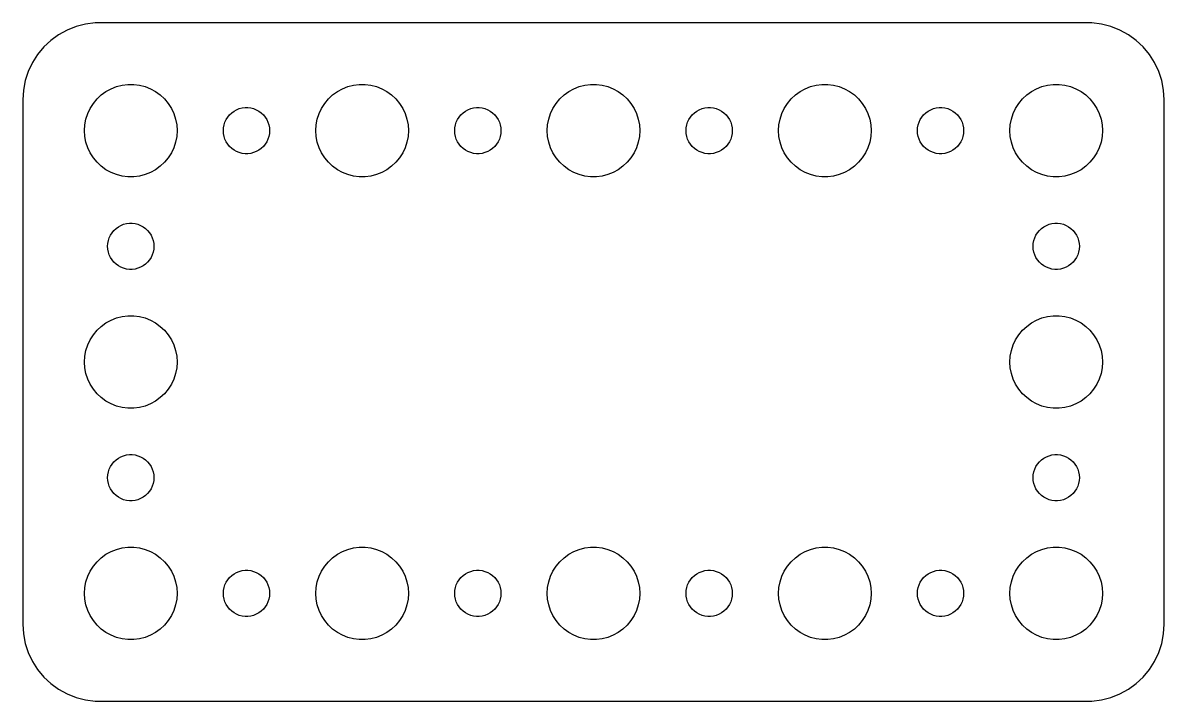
# Model space of a CAD drawing. Header units: metres. Extents: x -37 to 37, y 140 to 346.
# Drawn here: x -37 to 37, y 248 to 292 of the extents above; entities that cross this region are included whole.
import ezdxf

# ---------------------------------------------------------------- set-up
doc = ezdxf.new("R2010")
doc.units = ezdxf.units.M

msp = doc.modelspace()

# ---------------------------------------------------------------- linework, layer by layer
for p, q in [((-33.5451, 291.755), (-34.1289, 291.524)), ((-32.9369, 291.911), (-33.5451, 291.755)), ((-32.3139, 291.99), (-32.9369, 291.911)), ((32.3139, 291.99), (-32.3139, 291.99)), ((32.9369, 291.911), (32.3139, 291.99)), ((33.5451, 291.755), (32.9369, 291.911)), ((34.1289, 291.524), (33.5451, 291.755)), ((-35.1871, 290.853), (-35.6448, 290.423)), ((-34.6791, 291.222), (-35.1871, 290.853)), ((-34.1289, 291.524), (-34.6791, 291.222)), ((34.6791, 291.222), (34.1289, 291.524)), ((35.1871, 290.853), (34.6791, 291.222)), ((35.6448, 290.423), (35.1871, 290.853)), ((-35.6448, 290.423), (-36.0451, 289.939)), ((36.0451, 289.939), (35.6448, 290.423)), ((-36.3815, 289.409), (-36.6489, 288.841)), ((-36.0451, 289.939), (-36.3815, 289.409)), ((36.3815, 289.409), (36.0451, 289.939)), ((36.6489, 288.841), (36.3815, 289.409)), ((-36.6489, 288.841), (-36.8429, 288.243)), ((36.8429, 288.243), (36.6489, 288.841)), ((-36.8429, 288.243), (-36.9606, 287.627)), ((-30.927, 287.853), (-30.5621, 287.947)), ((-30.5621, 287.947), (-30.1884, 287.994)), ((-30.1884, 287.994), (-29.8116, 287.994)), ((-29.8116, 287.994), (-29.4379, 287.947)), ((-29.4379, 287.947), (-29.0729, 287.853)), ((-15.927, 287.853), (-15.5621, 287.947)), ((-15.5621, 287.947), (-15.1884, 287.994)), ((-15.1884, 287.994), (-14.8116, 287.994)), ((-14.8116, 287.994), (-14.4379, 287.947)), ((-14.4379, 287.947), (-14.0729, 287.853)), ((-0.92705, 287.853), (-0.56213, 287.947)), ((-0.56213, 287.947), (-0.18837, 287.994)), ((-0.18837, 287.994), (0.18837, 287.994)), ((0.18837, 287.994), (0.56213, 287.947)), ((0.56213, 287.947), (0.92705, 287.853)), ((14.0729, 287.853), (14.4379, 287.947)), ((14.4379, 287.947), (14.8116, 287.994)), ((14.8116, 287.994), (15.1884, 287.994)), ((15.1884, 287.994), (15.5621, 287.947)), ((15.5621, 287.947), (15.927, 287.853)), ((29.0729, 287.853), (29.4379, 287.947)), ((29.4379, 287.947), (29.8116, 287.994)), ((29.8116, 287.994), (30.1884, 287.994)), ((30.1884, 287.994), (30.5621, 287.947)), ((30.5621, 287.947), (30.927, 287.853)), ((36.9606, 287.627), (36.8429, 288.243)), ((-36.9606, 287.627), (-37, 287)), ((-32.1869, 287.054), (-31.9123, 287.312)), ((-31.9123, 287.312), (-31.6075, 287.533)), ((-31.6075, 287.533), (-31.2773, 287.714)), ((-31.2773, 287.714), (-30.927, 287.853)), ((-29.0729, 287.853), (-28.7227, 287.714)), ((-28.7227, 287.714), (-28.3925, 287.533)), ((-28.3925, 287.533), (-28.0877, 287.312)), ((-28.0877, 287.312), (-27.8131, 287.054)), ((-17.1869, 287.054), (-16.9123, 287.312)), ((-16.9123, 287.312), (-16.6075, 287.533)), ((-16.6075, 287.533), (-16.2773, 287.714)), ((-16.2773, 287.714), (-15.927, 287.853)), ((-14.0729, 287.853), (-13.7227, 287.714)), ((-13.7227, 287.714), (-13.3925, 287.533)), ((-13.3925, 287.533), (-13.0877, 287.312)), ((-13.0877, 287.312), (-12.8131, 287.054)), ((-2.1869, 287.054), (-1.91226, 287.312)), ((-1.91226, 287.312), (-1.60747, 287.533)), ((-1.60747, 287.533), (-1.27733, 287.714)), ((-1.27733, 287.714), (-0.92705, 287.853)), ((0.92705, 287.853), (1.27733, 287.714)), ((1.27733, 287.714), (1.60747, 287.533)), ((1.60747, 287.533), (1.91226, 287.312)), ((1.91226, 287.312), (2.1869, 287.054)), ((12.8131, 287.054), (13.0877, 287.312)), ((13.0877, 287.312), (13.3925, 287.533)), ((13.3925, 287.533), (13.7227, 287.714)), ((13.7227, 287.714), (14.0729, 287.853)), ((15.927, 287.853), (16.2773, 287.714)), ((16.2773, 287.714), (16.6075, 287.533)), ((16.6075, 287.533), (16.9123, 287.312)), ((16.9123, 287.312), (17.1869, 287.054)), ((27.8131, 287.054), (28.0877, 287.312)), ((28.0877, 287.312), (28.3925, 287.533)), ((28.3925, 287.533), (28.7227, 287.714)), ((28.7227, 287.714), (29.0729, 287.853)), ((30.927, 287.853), (31.2773, 287.714)), ((31.2773, 287.714), (31.6075, 287.533)), ((31.6075, 287.533), (31.9123, 287.312)), ((31.9123, 287.312), (32.1869, 287.054)), ((37, 287), (36.9606, 287.627)), ((-37, 287), (-37, 253)), ((-32.7893, 286.104), (-32.6289, 286.445)), ((-32.6289, 286.445), (-32.427, 286.763)), ((-32.427, 286.763), (-32.1869, 287.054)), ((-27.8131, 287.054), (-27.5729, 286.763)), ((-27.5729, 286.763), (-27.3711, 286.445)), ((-27.3711, 286.445), (-27.2107, 286.104)), ((-23.1387, 286.357), (-22.9635, 286.427)), ((-22.9635, 286.427), (-22.7811, 286.473)), ((-22.7811, 286.473), (-22.5942, 286.497)), ((-22.5942, 286.497), (-22.4058, 286.497)), ((-22.4058, 286.497), (-22.2189, 286.473)), ((-22.2189, 286.473), (-22.0365, 286.427)), ((-22.0365, 286.427), (-21.8613, 286.357)), ((-17.7893, 286.104), (-17.6289, 286.445)), ((-17.6289, 286.445), (-17.427, 286.763)), ((-17.427, 286.763), (-17.1869, 287.054)), ((-12.8131, 287.054), (-12.5729, 286.763)), ((-12.5729, 286.763), (-12.3711, 286.445)), ((-12.3711, 286.445), (-12.2107, 286.104)), ((-8.13866, 286.357), (-7.96352, 286.427)), ((-7.96352, 286.427), (-7.78107, 286.473)), ((-7.78107, 286.473), (-7.59418, 286.497)), ((-7.59418, 286.497), (-7.40581, 286.497)), ((-7.40581, 286.497), (-7.21892, 286.473)), ((-7.21892, 286.473), (-7.03647, 286.427)), ((-7.03647, 286.427), (-6.86133, 286.357)), ((-2.78932, 286.104), (-2.62891, 286.445)), ((-2.62891, 286.445), (-2.42705, 286.763)), ((-2.42705, 286.763), (-2.1869, 287.054)), ((2.1869, 287.054), (2.42705, 286.763)), ((2.42705, 286.763), (2.62891, 286.445)), ((2.62891, 286.445), (2.78932, 286.104)), ((6.86133, 286.357), (7.03647, 286.427)), ((7.03647, 286.427), (7.21892, 286.473)), ((7.21892, 286.473), (7.40581, 286.497)), ((7.40581, 286.497), (7.59418, 286.497)), ((7.59418, 286.497), (7.78107, 286.473)), ((7.78107, 286.473), (7.96352, 286.427)), ((7.96352, 286.427), (8.13866, 286.357)), ((12.2107, 286.104), (12.3711, 286.445)), ((12.3711, 286.445), (12.5729, 286.763)), ((12.5729, 286.763), (12.8131, 287.054)), ((17.1869, 287.054), (17.427, 286.763)), ((17.427, 286.763), (17.6289, 286.445)), ((17.6289, 286.445), (17.7893, 286.104)), ((21.8613, 286.357), (22.0365, 286.427)), ((22.0365, 286.427), (22.2189, 286.473)), ((22.2189, 286.473), (22.4058, 286.497)), ((22.4058, 286.497), (22.5942, 286.497)), ((22.5942, 286.497), (22.7811, 286.473)), ((22.7811, 286.473), (22.9635, 286.427)), ((22.9635, 286.427), (23.1387, 286.357)), ((27.2107, 286.104), (27.3711, 286.445)), ((27.3711, 286.445), (27.5729, 286.763)), ((27.5729, 286.763), (27.8131, 287.054)), ((32.1869, 287.054), (32.427, 286.763)), ((32.427, 286.763), (32.6289, 286.445)), ((32.6289, 286.445), (32.7893, 286.104)), ((37, 253), (37, 287)), ((-32.9763, 285.376), (-32.9057, 285.746)), ((-32.9057, 285.746), (-32.7893, 286.104)), ((-27.2107, 286.104), (-27.0942, 285.746)), ((-27.0942, 285.746), (-27.0237, 285.376)), ((-23.8947, 285.552), (-23.8145, 285.723)), ((-23.8145, 285.723), (-23.7135, 285.882)), ((-23.7135, 285.882), (-23.5934, 286.027)), ((-23.5934, 286.027), (-23.4561, 286.156)), ((-23.4561, 286.156), (-23.3037, 286.266)), ((-23.3037, 286.266), (-23.1387, 286.357)), ((-21.8613, 286.357), (-21.6963, 286.266)), ((-21.6963, 286.266), (-21.5439, 286.156)), ((-21.5439, 286.156), (-21.4065, 286.027)), ((-21.4065, 286.027), (-21.2865, 285.882)), ((-21.2865, 285.882), (-21.1855, 285.723)), ((-21.1855, 285.723), (-21.1053, 285.552)), ((-17.9763, 285.376), (-17.9057, 285.746)), ((-17.9057, 285.746), (-17.7893, 286.104)), ((-12.2107, 286.104), (-12.0942, 285.746)), ((-12.0942, 285.746), (-12.0237, 285.376)), ((-8.89465, 285.552), (-8.81445, 285.723)), ((-8.81445, 285.723), (-8.71352, 285.882)), ((-8.71352, 285.882), (-8.59344, 286.027)), ((-8.59344, 286.027), (-8.45613, 286.156)), ((-8.45613, 286.156), (-8.30373, 286.266)), ((-8.30373, 286.266), (-8.13866, 286.357)), ((-6.86133, 286.357), (-6.69626, 286.266)), ((-6.69626, 286.266), (-6.54385, 286.156)), ((-6.54385, 286.156), (-6.40654, 286.027)), ((-6.40654, 286.027), (-6.28647, 285.882)), ((-6.28647, 285.882), (-6.18553, 285.723)), ((-6.18553, 285.723), (-6.10533, 285.552)), ((-2.97633, 285.376), (-2.90575, 285.746)), ((-2.90575, 285.746), (-2.78932, 286.104)), ((2.78932, 286.104), (2.90575, 285.746)), ((2.90575, 285.746), (2.97633, 285.376)), ((6.10533, 285.552), (6.18553, 285.723)), ((6.18553, 285.723), (6.28647, 285.882)), ((6.28647, 285.882), (6.40654, 286.027)), ((6.40654, 286.027), (6.54385, 286.156)), ((6.54385, 286.156), (6.69626, 286.266)), ((6.69626, 286.266), (6.86133, 286.357)), ((8.13866, 286.357), (8.30373, 286.266)), ((8.30373, 286.266), (8.45613, 286.156)), ((8.45613, 286.156), (8.59344, 286.027)), ((8.59344, 286.027), (8.71352, 285.882)), ((8.71352, 285.882), (8.81445, 285.723)), ((8.81445, 285.723), (8.89465, 285.552)), ((12.0237, 285.376), (12.0942, 285.746)), ((12.0942, 285.746), (12.2107, 286.104)), ((17.7893, 286.104), (17.9057, 285.746)), ((17.9057, 285.746), (17.9763, 285.376)), ((21.1053, 285.552), (21.1855, 285.723)), ((21.1855, 285.723), (21.2865, 285.882)), ((21.2865, 285.882), (21.4065, 286.027)), ((21.4065, 286.027), (21.5439, 286.156)), ((21.5439, 286.156), (21.6963, 286.266)), ((21.6963, 286.266), (21.8613, 286.357)), ((23.1387, 286.357), (23.3037, 286.266)), ((23.3037, 286.266), (23.4561, 286.156)), ((23.4561, 286.156), (23.5934, 286.027)), ((23.5934, 286.027), (23.7135, 285.882)), ((23.7135, 285.882), (23.8145, 285.723)), ((23.8145, 285.723), (23.8947, 285.552)), ((27.0237, 285.376), (27.0942, 285.746)), ((27.0942, 285.746), (27.2107, 286.104)), ((32.7893, 286.104), (32.9057, 285.746)), ((32.9057, 285.746), (32.9763, 285.376)), ((-33, 285), (-32.9763, 285.376)), ((-32.9763, 284.624), (-33, 285)), ((-27.0237, 285.376), (-27, 285)), ((-27, 285), (-27.0237, 284.624)), ((-24, 285), (-23.9882, 285.188)), ((-23.9882, 284.812), (-24, 285)), ((-23.9882, 285.188), (-23.9529, 285.373)), ((-23.9529, 285.373), (-23.8947, 285.552)), ((-21.1053, 285.552), (-21.0471, 285.373)), ((-21.0471, 285.373), (-21.0118, 285.188)), ((-21.0118, 285.188), (-21, 285)), ((-21, 285), (-21.0118, 284.812)), ((-18, 285), (-17.9763, 285.376)), ((-17.9763, 284.624), (-18, 285)), ((-12.0237, 285.376), (-12, 285)), ((-12, 285), (-12.0237, 284.624)), ((-9, 285), (-8.98816, 285.188)), ((-8.98816, 284.812), (-9, 285)), ((-8.98816, 285.188), (-8.95287, 285.373)), ((-8.95287, 285.373), (-8.89465, 285.552)), ((-6.10533, 285.552), (-6.04712, 285.373)), ((-6.04712, 285.373), (-6.01183, 285.188)), ((-6.01183, 285.188), (-6, 285)), ((-6, 285), (-6.01183, 284.812)), ((-3, 285), (-2.97633, 285.376)), ((-2.97633, 284.624), (-3, 285)), ((2.97633, 285.376), (3, 285)), ((3, 285), (2.97633, 284.624)), ((6, 285), (6.01183, 285.188)), ((6.01183, 284.812), (6, 285)), ((6.01183, 285.188), (6.04712, 285.373)), ((6.04712, 285.373), (6.10533, 285.552)), ((8.89465, 285.552), (8.95287, 285.373)), ((8.95287, 285.373), (8.98816, 285.188)), ((8.98816, 285.188), (9, 285)), ((9, 285), (8.98816, 284.812)), ((12, 285), (12.0237, 285.376)), ((12.0237, 284.624), (12, 285)), ((17.9763, 285.376), (18, 285)), ((18, 285), (17.9763, 284.624)), ((21, 285), (21.0118, 285.188)), ((21.0118, 284.812), (21, 285)), ((21.0118, 285.188), (21.0471, 285.373)), ((21.0471, 285.373), (21.1053, 285.552)), ((23.8947, 285.552), (23.9529, 285.373)), ((23.9529, 285.373), (23.9882, 285.188)), ((23.9882, 285.188), (24, 285)), ((24, 285), (23.9882, 284.812)), ((27, 285), (27.0237, 285.376)), ((27.0237, 284.624), (27, 285)), ((32.9763, 285.376), (33, 285)), ((33, 285), (32.9763, 284.624)), ((-32.9057, 284.254), (-32.9763, 284.624)), ((-32.7893, 283.896), (-32.9057, 284.254)), ((-27.0942, 284.254), (-27.2107, 283.896)), ((-27.0237, 284.624), (-27.0942, 284.254)), ((-23.9529, 284.627), (-23.9882, 284.812)), ((-23.8947, 284.448), (-23.9529, 284.627)), ((-23.8145, 284.277), (-23.8947, 284.448)), ((-23.7135, 284.118), (-23.8145, 284.277)), ((-21.1855, 284.277), (-21.2865, 284.118)), ((-21.1053, 284.448), (-21.1855, 284.277)), ((-21.0471, 284.627), (-21.1053, 284.448)), ((-21.0118, 284.812), (-21.0471, 284.627)), ((-17.9057, 284.254), (-17.9763, 284.624)), ((-17.7893, 283.896), (-17.9057, 284.254)), ((-12.0942, 284.254), (-12.2107, 283.896)), ((-12.0237, 284.624), (-12.0942, 284.254)), ((-8.95287, 284.627), (-8.98816, 284.812)), ((-8.89465, 284.448), (-8.95287, 284.627)), ((-8.81445, 284.277), (-8.89465, 284.448)), ((-8.71352, 284.118), (-8.81445, 284.277)), ((-6.18553, 284.277), (-6.28647, 284.118)), ((-6.10533, 284.448), (-6.18553, 284.277)), ((-6.04712, 284.627), (-6.10533, 284.448)), ((-6.01183, 284.812), (-6.04712, 284.627)), ((-2.90575, 284.254), (-2.97633, 284.624)), ((-2.78932, 283.896), (-2.90575, 284.254)), ((2.90575, 284.254), (2.78932, 283.896)), ((2.97633, 284.624), (2.90575, 284.254)), ((6.04712, 284.627), (6.01183, 284.812)), ((6.10533, 284.448), (6.04712, 284.627)), ((6.18553, 284.277), (6.10533, 284.448)), ((6.28647, 284.118), (6.18553, 284.277)), ((8.81445, 284.277), (8.71352, 284.118)), ((8.89465, 284.448), (8.81445, 284.277)), ((8.95287, 284.627), (8.89465, 284.448)), ((8.98816, 284.812), (8.95287, 284.627)), ((12.0942, 284.254), (12.0237, 284.624)), ((12.2107, 283.896), (12.0942, 284.254)), ((17.9057, 284.254), (17.7893, 283.896)), ((17.9763, 284.624), (17.9057, 284.254)), ((21.0471, 284.627), (21.0118, 284.812)), ((21.1053, 284.448), (21.0471, 284.627)), ((21.1855, 284.277), (21.1053, 284.448)), ((21.2865, 284.118), (21.1855, 284.277)), ((23.8145, 284.277), (23.7135, 284.118)), ((23.8947, 284.448), (23.8145, 284.277)), ((23.9529, 284.627), (23.8947, 284.448)), ((23.9882, 284.812), (23.9529, 284.627)), ((27.0942, 284.254), (27.0237, 284.624)), ((27.2107, 283.896), (27.0942, 284.254)), ((32.9057, 284.254), (32.7893, 283.896)), ((32.9763, 284.624), (32.9057, 284.254)), ((-32.6289, 283.555), (-32.7893, 283.896)), ((-32.427, 283.237), (-32.6289, 283.555)), ((-27.3711, 283.555), (-27.5729, 283.237)), ((-27.2107, 283.896), (-27.3711, 283.555)), ((-23.5934, 283.973), (-23.7135, 284.118)), ((-23.4561, 283.844), (-23.5934, 283.973)), ((-23.3037, 283.734), (-23.4561, 283.844)), ((-23.1387, 283.643), (-23.3037, 283.734)), ((-22.9635, 283.573), (-23.1387, 283.643)), ((-22.7811, 283.527), (-22.9635, 283.573)), ((-22.5942, 283.503), (-22.7811, 283.527)), ((-22.4058, 283.503), (-22.5942, 283.503)), ((-22.2189, 283.527), (-22.4058, 283.503)), ((-22.0365, 283.573), (-22.2189, 283.527)), ((-21.8613, 283.643), (-22.0365, 283.573)), ((-21.6963, 283.734), (-21.8613, 283.643)), ((-21.5439, 283.844), (-21.6963, 283.734)), ((-21.4065, 283.973), (-21.5439, 283.844)), ((-21.2865, 284.118), (-21.4065, 283.973)), ((-17.6289, 283.555), (-17.7893, 283.896)), ((-17.427, 283.237), (-17.6289, 283.555)), ((-12.3711, 283.555), (-12.5729, 283.237)), ((-12.2107, 283.896), (-12.3711, 283.555)), ((-8.59344, 283.973), (-8.71352, 284.118)), ((-8.45613, 283.844), (-8.59344, 283.973)), ((-8.30373, 283.734), (-8.45613, 283.844)), ((-8.13866, 283.643), (-8.30373, 283.734)), ((-7.96352, 283.573), (-8.13866, 283.643)), ((-7.78107, 283.527), (-7.96352, 283.573)), ((-7.59418, 283.503), (-7.78107, 283.527)), ((-7.40581, 283.503), (-7.59418, 283.503)), ((-7.21892, 283.527), (-7.40581, 283.503)), ((-7.03647, 283.573), (-7.21892, 283.527)), ((-6.86133, 283.643), (-7.03647, 283.573)), ((-6.69626, 283.734), (-6.86133, 283.643)), ((-6.54385, 283.844), (-6.69626, 283.734)), ((-6.40654, 283.973), (-6.54385, 283.844)), ((-6.28647, 284.118), (-6.40654, 283.973)), ((-2.62891, 283.555), (-2.78932, 283.896)), ((-2.42705, 283.237), (-2.62891, 283.555)), ((2.62891, 283.555), (2.42705, 283.237)), ((2.78932, 283.896), (2.62891, 283.555)), ((6.40654, 283.973), (6.28647, 284.118)), ((6.54385, 283.844), (6.40654, 283.973)), ((6.69626, 283.734), (6.54385, 283.844)), ((6.86133, 283.643), (6.69626, 283.734)), ((7.03647, 283.573), (6.86133, 283.643)), ((7.21892, 283.527), (7.03647, 283.573)), ((7.40581, 283.503), (7.21892, 283.527)), ((7.59418, 283.503), (7.40581, 283.503)), ((7.78107, 283.527), (7.59418, 283.503)), ((7.96352, 283.573), (7.78107, 283.527)), ((8.13866, 283.643), (7.96352, 283.573)), ((8.30373, 283.734), (8.13866, 283.643)), ((8.45613, 283.844), (8.30373, 283.734)), ((8.59344, 283.973), (8.45613, 283.844)), ((8.71352, 284.118), (8.59344, 283.973)), ((12.3711, 283.555), (12.2107, 283.896)), ((12.5729, 283.237), (12.3711, 283.555)), ((17.6289, 283.555), (17.427, 283.237)), ((17.7893, 283.896), (17.6289, 283.555)), ((21.4065, 283.973), (21.2865, 284.118)), ((21.5439, 283.844), (21.4065, 283.973)), ((21.6963, 283.734), (21.5439, 283.844)), ((21.8613, 283.643), (21.6963, 283.734)), ((22.0365, 283.573), (21.8613, 283.643)), ((22.2189, 283.527), (22.0365, 283.573)), ((22.4058, 283.503), (22.2189, 283.527)), ((22.5942, 283.503), (22.4058, 283.503)), ((22.7811, 283.527), (22.5942, 283.503)), ((22.9635, 283.573), (22.7811, 283.527)), ((23.1387, 283.643), (22.9635, 283.573)), ((23.3037, 283.734), (23.1387, 283.643)), ((23.4561, 283.844), (23.3037, 283.734)), ((23.5934, 283.973), (23.4561, 283.844)), ((23.7135, 284.118), (23.5934, 283.973)), ((27.3711, 283.555), (27.2107, 283.896)), ((27.5729, 283.237), (27.3711, 283.555)), ((32.6289, 283.555), (32.427, 283.237)), ((32.7893, 283.896), (32.6289, 283.555)), ((-32.1869, 282.946), (-32.427, 283.237)), ((-31.9123, 282.688), (-32.1869, 282.946)), ((-31.6075, 282.467), (-31.9123, 282.688)), ((-28.0877, 282.688), (-28.3925, 282.467)), ((-27.8131, 282.946), (-28.0877, 282.688)), ((-27.5729, 283.237), (-27.8131, 282.946)), ((-17.1869, 282.946), (-17.427, 283.237)), ((-16.9123, 282.688), (-17.1869, 282.946)), ((-16.6075, 282.467), (-16.9123, 282.688)), ((-13.0877, 282.688), (-13.3925, 282.467)), ((-12.8131, 282.946), (-13.0877, 282.688)), ((-12.5729, 283.237), (-12.8131, 282.946)), ((-2.1869, 282.946), (-2.42705, 283.237)), ((-1.91226, 282.688), (-2.1869, 282.946)), ((-1.60747, 282.467), (-1.91226, 282.688)), ((1.91226, 282.688), (1.60747, 282.467)), ((2.1869, 282.946), (1.91226, 282.688)), ((2.42705, 283.237), (2.1869, 282.946)), ((12.8131, 282.946), (12.5729, 283.237)), ((13.0877, 282.688), (12.8131, 282.946)), ((13.3925, 282.467), (13.0877, 282.688)), ((16.9123, 282.688), (16.6075, 282.467)), ((17.1869, 282.946), (16.9123, 282.688)), ((17.427, 283.237), (17.1869, 282.946)), ((27.8131, 282.946), (27.5729, 283.237)), ((28.0877, 282.688), (27.8131, 282.946)), ((28.3925, 282.467), (28.0877, 282.688)), ((31.9123, 282.688), (31.6075, 282.467)), ((32.1869, 282.946), (31.9123, 282.688)), ((32.427, 283.237), (32.1869, 282.946)), ((-31.2773, 282.286), (-31.6075, 282.467)), ((-30.927, 282.147), (-31.2773, 282.286)), ((-30.5621, 282.053), (-30.927, 282.147)), ((-30.1884, 282.006), (-30.5621, 282.053)), ((-29.8116, 282.006), (-30.1884, 282.006)), ((-29.4379, 282.053), (-29.8116, 282.006)), ((-29.0729, 282.147), (-29.4379, 282.053)), ((-28.7227, 282.286), (-29.0729, 282.147)), ((-28.3925, 282.467), (-28.7227, 282.286)), ((-16.2773, 282.286), (-16.6075, 282.467)), ((-15.927, 282.147), (-16.2773, 282.286)), ((-15.5621, 282.053), (-15.927, 282.147)), ((-15.1884, 282.006), (-15.5621, 282.053)), ((-14.8116, 282.006), (-15.1884, 282.006)), ((-14.4379, 282.053), (-14.8116, 282.006)), ((-14.0729, 282.147), (-14.4379, 282.053)), ((-13.7227, 282.286), (-14.0729, 282.147)), ((-13.3925, 282.467), (-13.7227, 282.286)), ((-1.27733, 282.286), (-1.60747, 282.467)), ((-0.92705, 282.147), (-1.27733, 282.286)), ((-0.56213, 282.053), (-0.92705, 282.147)), ((-0.18837, 282.006), (-0.56213, 282.053)), ((0.18837, 282.006), (-0.18837, 282.006)), ((0.56213, 282.053), (0.18837, 282.006)), ((0.92705, 282.147), (0.56213, 282.053)), ((1.27733, 282.286), (0.92705, 282.147)), ((1.60747, 282.467), (1.27733, 282.286)), ((13.7227, 282.286), (13.3925, 282.467)), ((14.0729, 282.147), (13.7227, 282.286)), ((14.4379, 282.053), (14.0729, 282.147)), ((14.8116, 282.006), (14.4379, 282.053)), ((15.1884, 282.006), (14.8116, 282.006)), ((15.5621, 282.053), (15.1884, 282.006)), ((15.927, 282.147), (15.5621, 282.053)), ((16.2773, 282.286), (15.927, 282.147)), ((16.6075, 282.467), (16.2773, 282.286)), ((28.7227, 282.286), (28.3925, 282.467)), ((29.0729, 282.147), (28.7227, 282.286)), ((29.4379, 282.053), (29.0729, 282.147)), ((29.8116, 282.006), (29.4379, 282.053)), ((30.1884, 282.006), (29.8116, 282.006)), ((30.5621, 282.053), (30.1884, 282.006)), ((30.927, 282.147), (30.5621, 282.053)), ((31.2773, 282.286), (30.927, 282.147)), ((31.6075, 282.467), (31.2773, 282.286)), ((-30.2811, 278.973), (-30.0942, 278.997)), ((-30.0942, 278.997), (-29.9058, 278.997)), ((-29.9058, 278.997), (-29.7189, 278.973)), ((29.7189, 278.973), (29.9058, 278.997)), ((29.9058, 278.997), (30.0942, 278.997)), ((30.0942, 278.997), (30.2811, 278.973)), ((-31.3145, 278.223), (-31.2135, 278.382)), ((-31.2135, 278.382), (-31.0934, 278.527)), ((-31.0934, 278.527), (-30.9561, 278.656)), ((-30.9561, 278.656), (-30.8037, 278.766)), ((-30.8037, 278.766), (-30.6387, 278.857)), ((-30.6387, 278.857), (-30.4635, 278.927)), ((-30.4635, 278.927), (-30.2811, 278.973)), ((-29.7189, 278.973), (-29.5365, 278.927)), ((-29.5365, 278.927), (-29.3613, 278.857)), ((-29.3613, 278.857), (-29.1963, 278.766)), ((-29.1963, 278.766), (-29.0439, 278.656)), ((-29.0439, 278.656), (-28.9065, 278.527)), ((-28.9065, 278.527), (-28.7865, 278.382)), ((-28.7865, 278.382), (-28.6855, 278.223)), ((28.6855, 278.223), (28.7865, 278.382)), ((28.7865, 278.382), (28.9065, 278.527)), ((28.9065, 278.527), (29.0439, 278.656)), ((29.0439, 278.656), (29.1963, 278.766)), ((29.1963, 278.766), (29.3613, 278.857)), ((29.3613, 278.857), (29.5365, 278.927)), ((29.5365, 278.927), (29.7189, 278.973)), ((30.2811, 278.973), (30.4635, 278.927)), ((30.4635, 278.927), (30.6387, 278.857)), ((30.6387, 278.857), (30.8037, 278.766)), ((30.8037, 278.766), (30.9561, 278.656)), ((30.9561, 278.656), (31.0934, 278.527)), ((31.0934, 278.527), (31.2135, 278.382)), ((31.2135, 278.382), (31.3145, 278.223)), ((-31.5, 277.5), (-31.4882, 277.688)), ((-31.4882, 277.312), (-31.5, 277.5)), ((-31.4882, 277.688), (-31.4529, 277.873)), ((-31.4529, 277.873), (-31.3947, 278.052)), ((-31.3947, 278.052), (-31.3145, 278.223)), ((-28.6855, 278.223), (-28.6053, 278.052)), ((-28.6053, 278.052), (-28.5471, 277.873)), ((-28.5471, 277.873), (-28.5118, 277.688)), ((-28.5118, 277.688), (-28.5, 277.5)), ((-28.5, 277.5), (-28.5118, 277.312)), ((28.5, 277.5), (28.5118, 277.688)), ((28.5118, 277.312), (28.5, 277.5)), ((28.5118, 277.688), (28.5471, 277.873)), ((28.5471, 277.873), (28.6053, 278.052)), ((28.6053, 278.052), (28.6855, 278.223)), ((31.3145, 278.223), (31.3947, 278.052)), ((31.3947, 278.052), (31.4529, 277.873)), ((31.4529, 277.873), (31.4882, 277.688)), ((31.4882, 277.688), (31.5, 277.5)), ((31.5, 277.5), (31.4882, 277.312)), ((-31.4529, 277.127), (-31.4882, 277.312)), ((-31.3947, 276.948), (-31.4529, 277.127)), ((-31.3145, 276.777), (-31.3947, 276.948)), ((-31.2135, 276.618), (-31.3145, 276.777)), ((-28.6855, 276.777), (-28.7865, 276.618)), ((-28.6053, 276.948), (-28.6855, 276.777)), ((-28.5471, 277.127), (-28.6053, 276.948)), ((-28.5118, 277.312), (-28.5471, 277.127)), ((28.5471, 277.127), (28.5118, 277.312)), ((28.6053, 276.948), (28.5471, 277.127)), ((28.6855, 276.777), (28.6053, 276.948)), ((28.7865, 276.618), (28.6855, 276.777)), ((31.3145, 276.777), (31.2135, 276.618)), ((31.3947, 276.948), (31.3145, 276.777)), ((31.4529, 277.127), (31.3947, 276.948)), ((31.4882, 277.312), (31.4529, 277.127)), ((-31.0934, 276.473), (-31.2135, 276.618)), ((-30.9561, 276.344), (-31.0934, 276.473)), ((-30.8037, 276.234), (-30.9561, 276.344)), ((-30.6387, 276.143), (-30.8037, 276.234)), ((-30.4635, 276.073), (-30.6387, 276.143)), ((-30.2811, 276.027), (-30.4635, 276.073)), ((-30.0942, 276.003), (-30.2811, 276.027)), ((-29.7189, 276.027), (-29.9058, 276.003)), ((-29.5365, 276.073), (-29.7189, 276.027)), ((-29.3613, 276.143), (-29.5365, 276.073)), ((-29.1963, 276.234), (-29.3613, 276.143)), ((-29.0439, 276.344), (-29.1963, 276.234)), ((-28.9065, 276.473), (-29.0439, 276.344)), ((-28.7865, 276.618), (-28.9065, 276.473)), ((28.9065, 276.473), (28.7865, 276.618)), ((29.0439, 276.344), (28.9065, 276.473)), ((29.1963, 276.234), (29.0439, 276.344)), ((29.3613, 276.143), (29.1963, 276.234)), ((29.5365, 276.073), (29.3613, 276.143)), ((29.7189, 276.027), (29.5365, 276.073)), ((29.9058, 276.003), (29.7189, 276.027)), ((30.2811, 276.027), (30.0942, 276.003)), ((30.4635, 276.073), (30.2811, 276.027)), ((30.6387, 276.143), (30.4635, 276.073)), ((30.8037, 276.234), (30.6387, 276.143)), ((30.9561, 276.344), (30.8037, 276.234)), ((31.0934, 276.473), (30.9561, 276.344)), ((31.2135, 276.618), (31.0934, 276.473)), ((-29.9058, 276.003), (-30.0942, 276.003)), ((30.0942, 276.003), (29.9058, 276.003)), ((-31.9123, 272.312), (-31.6075, 272.533)), ((-31.6075, 272.533), (-31.2773, 272.714)), ((-31.2773, 272.714), (-30.927, 272.853)), ((-30.927, 272.853), (-30.5621, 272.947)), ((-30.5621, 272.947), (-30.1884, 272.994)), ((-30.1884, 272.994), (-29.8116, 272.994)), ((-29.8116, 272.994), (-29.4379, 272.947)), ((-29.4379, 272.947), (-29.0729, 272.853)), ((-29.0729, 272.853), (-28.7227, 272.714)), ((-28.7227, 272.714), (-28.3925, 272.533)), ((-28.3925, 272.533), (-28.0877, 272.312)), ((28.0877, 272.312), (28.3925, 272.533)), ((28.3925, 272.533), (28.7227, 272.714)), ((28.7227, 272.714), (29.0729, 272.853)), ((29.0729, 272.853), (29.4379, 272.947)), ((29.4379, 272.947), (29.8116, 272.994)), ((29.8116, 272.994), (30.1884, 272.994)), ((30.1884, 272.994), (30.5621, 272.947)), ((30.5621, 272.947), (30.927, 272.853)), ((30.927, 272.853), (31.2773, 272.714)), ((31.2773, 272.714), (31.6075, 272.533)), ((31.6075, 272.533), (31.9123, 272.312)), ((-32.6289, 271.445), (-32.427, 271.763)), ((-32.427, 271.763), (-32.1869, 272.054)), ((-32.1869, 272.054), (-31.9123, 272.312)), ((-28.0877, 272.312), (-27.8131, 272.054)), ((-27.8131, 272.054), (-27.5729, 271.763)), ((-27.5729, 271.763), (-27.3711, 271.445)), ((27.3711, 271.445), (27.5729, 271.763)), ((27.5729, 271.763), (27.8131, 272.054)), ((27.8131, 272.054), (28.0877, 272.312)), ((31.9123, 272.312), (32.1869, 272.054)), ((32.1869, 272.054), (32.427, 271.763)), ((32.427, 271.763), (32.6289, 271.445)), ((-32.9057, 270.746), (-32.7893, 271.104)), ((-32.7893, 271.104), (-32.6289, 271.445)), ((-27.3711, 271.445), (-27.2107, 271.104)), ((-27.2107, 271.104), (-27.0942, 270.746)), ((27.0942, 270.746), (27.2107, 271.104)), ((27.2107, 271.104), (27.3711, 271.445)), ((32.6289, 271.445), (32.7893, 271.104)), ((32.7893, 271.104), (32.9057, 270.746)), ((-33, 270), (-32.9763, 270.376)), ((-32.9763, 270.376), (-32.9057, 270.746)), ((-27.0942, 270.746), (-27.0237, 270.376)), ((-27.0237, 270.376), (-27, 270)), ((27, 270), (27.0237, 270.376)), ((27.0237, 270.376), (27.0942, 270.746)), ((32.9057, 270.746), (32.9763, 270.376)), ((32.9763, 270.376), (33, 270)), ((-32.9763, 269.624), (-33, 270)), ((-32.9057, 269.254), (-32.9763, 269.624)), ((-27.0237, 269.624), (-27.0942, 269.254)), ((-27, 270), (-27.0237, 269.624)), ((27.0237, 269.624), (27, 270)), ((27.0942, 269.254), (27.0237, 269.624)), ((32.9763, 269.624), (32.9057, 269.254)), ((33, 270), (32.9763, 269.624)), ((-32.7893, 268.896), (-32.9057, 269.254)), ((-32.6289, 268.555), (-32.7893, 268.896)), ((-27.2107, 268.896), (-27.3711, 268.555)), ((-27.0942, 269.254), (-27.2107, 268.896)), ((27.2107, 268.896), (27.0942, 269.254)), ((27.3711, 268.555), (27.2107, 268.896)), ((32.7893, 268.896), (32.6289, 268.555)), ((32.9057, 269.254), (32.7893, 268.896)), ((-32.427, 268.237), (-32.6289, 268.555)), ((-32.1869, 267.946), (-32.427, 268.237)), ((-31.9123, 267.688), (-32.1869, 267.946)), ((-27.8131, 267.946), (-28.0877, 267.688)), ((-27.5729, 268.237), (-27.8131, 267.946)), ((-27.3711, 268.555), (-27.5729, 268.237)), ((27.5729, 268.237), (27.3711, 268.555)), ((27.8131, 267.946), (27.5729, 268.237)), ((28.0877, 267.688), (27.8131, 267.946)), ((32.1869, 267.946), (31.9123, 267.688)), ((32.427, 268.237), (32.1869, 267.946)), ((32.6289, 268.555), (32.427, 268.237)), ((-31.6075, 267.467), (-31.9123, 267.688)), ((-31.2773, 267.286), (-31.6075, 267.467)), ((-30.927, 267.147), (-31.2773, 267.286)), ((-30.5621, 267.053), (-30.927, 267.147)), ((-29.0729, 267.147), (-29.4379, 267.053)), ((-28.7227, 267.286), (-29.0729, 267.147)), ((-28.3925, 267.467), (-28.7227, 267.286)), ((-28.0877, 267.688), (-28.3925, 267.467)), ((28.3925, 267.467), (28.0877, 267.688)), ((28.7227, 267.286), (28.3925, 267.467)), ((29.0729, 267.147), (28.7227, 267.286)), ((29.4379, 267.053), (29.0729, 267.147)), ((30.927, 267.147), (30.5621, 267.053)), ((31.2773, 267.286), (30.927, 267.147)), ((31.6075, 267.467), (31.2773, 267.286)), ((31.9123, 267.688), (31.6075, 267.467)), ((-30.1884, 267.006), (-30.5621, 267.053)), ((-29.8116, 267.006), (-30.1884, 267.006)), ((-29.4379, 267.053), (-29.8116, 267.006)), ((29.8116, 267.006), (29.4379, 267.053)), ((30.1884, 267.006), (29.8116, 267.006)), ((30.5621, 267.053), (30.1884, 267.006)), ((-31.2135, 263.382), (-31.0934, 263.527)), ((-31.0934, 263.527), (-30.9561, 263.656)), ((-30.9561, 263.656), (-30.8037, 263.766)), ((-30.8037, 263.766), (-30.6387, 263.857)), ((-30.6387, 263.857), (-30.4635, 263.927)), ((-30.4635, 263.927), (-30.2811, 263.973)), ((-30.2811, 263.973), (-30.0942, 263.997)), ((-30.0942, 263.997), (-29.9058, 263.997)), ((-29.9058, 263.997), (-29.7189, 263.973)), ((-29.7189, 263.973), (-29.5365, 263.927)), ((-29.5365, 263.927), (-29.3613, 263.857)), ((-29.3613, 263.857), (-29.1963, 263.766)), ((-29.1963, 263.766), (-29.0439, 263.656)), ((-29.0439, 263.656), (-28.9065, 263.527)), ((-28.9065, 263.527), (-28.7865, 263.382)), ((28.7865, 263.382), (28.9065, 263.527)), ((28.9065, 263.527), (29.0439, 263.656)), ((29.0439, 263.656), (29.1963, 263.766)), ((29.1963, 263.766), (29.3613, 263.857)), ((29.3613, 263.857), (29.5365, 263.927)), ((29.5365, 263.927), (29.7189, 263.973)), ((29.7189, 263.973), (29.9058, 263.997)), ((29.9058, 263.997), (30.0942, 263.997)), ((30.0942, 263.997), (30.2811, 263.973)), ((30.2811, 263.973), (30.4635, 263.927)), ((30.4635, 263.927), (30.6387, 263.857)), ((30.6387, 263.857), (30.8037, 263.766)), ((30.8037, 263.766), (30.9561, 263.656)), ((30.9561, 263.656), (31.0934, 263.527)), ((31.0934, 263.527), (31.2135, 263.382)), ((-31.4882, 262.688), (-31.4529, 262.873)), ((-31.4529, 262.873), (-31.3947, 263.052)), ((-31.3947, 263.052), (-31.3145, 263.223)), ((-31.3145, 263.223), (-31.2135, 263.382)), ((-28.7865, 263.382), (-28.6855, 263.223)), ((-28.6855, 263.223), (-28.6053, 263.052)), ((-28.6053, 263.052), (-28.5471, 262.873)), ((-28.5471, 262.873), (-28.5118, 262.688)), ((28.5118, 262.688), (28.5471, 262.873)), ((28.5471, 262.873), (28.6053, 263.052)), ((28.6053, 263.052), (28.6855, 263.223)), ((28.6855, 263.223), (28.7865, 263.382)), ((31.2135, 263.382), (31.3145, 263.223)), ((31.3145, 263.223), (31.3947, 263.052)), ((31.3947, 263.052), (31.4529, 262.873)), ((31.4529, 262.873), (31.4882, 262.688)), ((-31.5, 262.5), (-31.4882, 262.688)), ((-31.4882, 262.312), (-31.5, 262.5)), ((-31.4529, 262.127), (-31.4882, 262.312)), ((-31.3947, 261.948), (-31.4529, 262.127)), ((-28.5471, 262.127), (-28.6053, 261.948)), ((-28.5118, 262.312), (-28.5471, 262.127)), ((-28.5118, 262.688), (-28.5, 262.5)), ((-28.5, 262.5), (-28.5118, 262.312)), ((28.5, 262.5), (28.5118, 262.688)), ((28.5118, 262.312), (28.5, 262.5)), ((28.5471, 262.127), (28.5118, 262.312)), ((28.6053, 261.948), (28.5471, 262.127)), ((31.4529, 262.127), (31.3947, 261.948)), ((31.4882, 262.312), (31.4529, 262.127)), ((31.4882, 262.688), (31.5, 262.5)), ((31.5, 262.5), (31.4882, 262.312)), ((-31.3145, 261.777), (-31.3947, 261.948)), ((-31.2135, 261.618), (-31.3145, 261.777)), ((-31.0934, 261.473), (-31.2135, 261.618)), ((-30.9561, 261.344), (-31.0934, 261.473)), ((-30.8037, 261.234), (-30.9561, 261.344)), ((-30.6387, 261.143), (-30.8037, 261.234)), ((-29.1963, 261.234), (-29.3613, 261.143)), ((-29.0439, 261.344), (-29.1963, 261.234)), ((-28.9065, 261.473), (-29.0439, 261.344)), ((-28.7865, 261.618), (-28.9065, 261.473)), ((-28.6855, 261.777), (-28.7865, 261.618)), ((-28.6053, 261.948), (-28.6855, 261.777)), ((28.6855, 261.777), (28.6053, 261.948)), ((28.7865, 261.618), (28.6855, 261.777)), ((28.9065, 261.473), (28.7865, 261.618)), ((29.0439, 261.344), (28.9065, 261.473)), ((29.1963, 261.234), (29.0439, 261.344)), ((29.3613, 261.143), (29.1963, 261.234)), ((30.8037, 261.234), (30.6387, 261.143)), ((30.9561, 261.344), (30.8037, 261.234)), ((31.0934, 261.473), (30.9561, 261.344)), ((31.2135, 261.618), (31.0934, 261.473)), ((31.3145, 261.777), (31.2135, 261.618)), ((31.3947, 261.948), (31.3145, 261.777)), ((-30.4635, 261.073), (-30.6387, 261.143)), ((-30.2811, 261.027), (-30.4635, 261.073)), ((-30.0942, 261.003), (-30.2811, 261.027)), ((-29.9058, 261.003), (-30.0942, 261.003)), ((-29.7189, 261.027), (-29.9058, 261.003)), ((-29.5365, 261.073), (-29.7189, 261.027)), ((-29.3613, 261.143), (-29.5365, 261.073)), ((29.5365, 261.073), (29.3613, 261.143)), ((29.7189, 261.027), (29.5365, 261.073)), ((29.9058, 261.003), (29.7189, 261.027)), ((30.0942, 261.003), (29.9058, 261.003)), ((30.2811, 261.027), (30.0942, 261.003)), ((30.4635, 261.073), (30.2811, 261.027)), ((30.6387, 261.143), (30.4635, 261.073)), ((-31.9123, 257.312), (-31.6075, 257.533)), ((-31.6075, 257.533), (-31.2773, 257.714)), ((-31.2773, 257.714), (-30.927, 257.853)), ((-30.927, 257.853), (-30.5621, 257.947)), ((-30.5621, 257.947), (-30.1884, 257.994)), ((-30.1884, 257.994), (-29.8116, 257.994)), ((-29.8116, 257.994), (-29.4379, 257.947)), ((-29.4379, 257.947), (-29.0729, 257.853)), ((-29.0729, 257.853), (-28.7227, 257.714)), ((-28.7227, 257.714), (-28.3925, 257.533)), ((-28.3925, 257.533), (-28.0877, 257.312)), ((-16.9123, 257.312), (-16.6075, 257.533)), ((-16.6075, 257.533), (-16.2773, 257.714)), ((-16.2773, 257.714), (-15.927, 257.853)), ((-15.927, 257.853), (-15.5621, 257.947)), ((-15.5621, 257.947), (-15.1884, 257.994)), ((-15.1884, 257.994), (-14.8116, 257.994)), ((-14.8116, 257.994), (-14.4379, 257.947)), ((-14.4379, 257.947), (-14.0729, 257.853)), ((-14.0729, 257.853), (-13.7227, 257.714)), ((-13.7227, 257.714), (-13.3925, 257.533)), ((-13.3925, 257.533), (-13.0877, 257.312)), ((-1.91226, 257.312), (-1.60747, 257.533)), ((-1.60747, 257.533), (-1.27733, 257.714)), ((-1.27733, 257.714), (-0.92705, 257.853)), ((-0.92705, 257.853), (-0.56213, 257.947)), ((-0.56213, 257.947), (-0.18837, 257.994)), ((-0.18837, 257.994), (0.18837, 257.994)), ((0.18837, 257.994), (0.56213, 257.947)), ((0.56213, 257.947), (0.92705, 257.853)), ((0.92705, 257.853), (1.27733, 257.714)), ((1.27733, 257.714), (1.60747, 257.533)), ((1.60747, 257.533), (1.91226, 257.312)), ((13.0877, 257.312), (13.3925, 257.533)), ((13.3925, 257.533), (13.7227, 257.714)), ((13.7227, 257.714), (14.0729, 257.853)), ((14.0729, 257.853), (14.4379, 257.947)), ((14.4379, 257.947), (14.8116, 257.994)), ((14.8116, 257.994), (15.1884, 257.994)), ((15.1884, 257.994), (15.5621, 257.947)), ((15.5621, 257.947), (15.927, 257.853)), ((15.927, 257.853), (16.2773, 257.714)), ((16.2773, 257.714), (16.6075, 257.533)), ((16.6075, 257.533), (16.9123, 257.312)), ((28.0877, 257.312), (28.3925, 257.533)), ((28.3925, 257.533), (28.7227, 257.714)), ((28.7227, 257.714), (29.0729, 257.853)), ((29.0729, 257.853), (29.4379, 257.947)), ((29.4379, 257.947), (29.8116, 257.994)), ((29.8116, 257.994), (30.1884, 257.994)), ((30.1884, 257.994), (30.5621, 257.947)), ((30.5621, 257.947), (30.927, 257.853)), ((30.927, 257.853), (31.2773, 257.714)), ((31.2773, 257.714), (31.6075, 257.533)), ((31.6075, 257.533), (31.9123, 257.312)), ((-32.427, 256.763), (-32.1869, 257.054)), ((-32.1869, 257.054), (-31.9123, 257.312)), ((-28.0877, 257.312), (-27.8131, 257.054)), ((-27.8131, 257.054), (-27.5729, 256.763)), ((-17.427, 256.763), (-17.1869, 257.054)), ((-17.1869, 257.054), (-16.9123, 257.312)), ((-13.0877, 257.312), (-12.8131, 257.054)), ((-12.8131, 257.054), (-12.5729, 256.763)), ((-2.42705, 256.763), (-2.1869, 257.054)), ((-2.1869, 257.054), (-1.91226, 257.312)), ((1.91226, 257.312), (2.1869, 257.054)), ((2.1869, 257.054), (2.42705, 256.763)), ((12.5729, 256.763), (12.8131, 257.054)), ((12.8131, 257.054), (13.0877, 257.312)), ((16.9123, 257.312), (17.1869, 257.054)), ((17.1869, 257.054), (17.427, 256.763)), ((27.5729, 256.763), (27.8131, 257.054)), ((27.8131, 257.054), (28.0877, 257.312)), ((31.9123, 257.312), (32.1869, 257.054)), ((32.1869, 257.054), (32.427, 256.763)), ((-32.9057, 255.746), (-32.7893, 256.104)), ((-32.7893, 256.104), (-32.6289, 256.445)), ((-32.6289, 256.445), (-32.427, 256.763)), ((-27.5729, 256.763), (-27.3711, 256.445)), ((-27.3711, 256.445), (-27.2107, 256.104)), ((-27.2107, 256.104), (-27.0942, 255.746)), ((-23.5934, 256.027), (-23.4561, 256.156)), ((-23.4561, 256.156), (-23.3037, 256.266)), ((-23.3037, 256.266), (-23.1387, 256.357)), ((-23.1387, 256.357), (-22.9635, 256.427)), ((-22.9635, 256.427), (-22.7811, 256.473)), ((-22.7811, 256.473), (-22.5942, 256.497)), ((-22.5942, 256.497), (-22.4058, 256.497)), ((-22.4058, 256.497), (-22.2189, 256.473)), ((-22.2189, 256.473), (-22.0365, 256.427)), ((-22.0365, 256.427), (-21.8613, 256.357)), ((-21.8613, 256.357), (-21.6963, 256.266)), ((-21.6963, 256.266), (-21.5439, 256.156)), ((-21.5439, 256.156), (-21.4065, 256.027)), ((-17.9057, 255.746), (-17.7893, 256.104)), ((-17.7893, 256.104), (-17.6289, 256.445)), ((-17.6289, 256.445), (-17.427, 256.763)), ((-12.5729, 256.763), (-12.3711, 256.445)), ((-12.3711, 256.445), (-12.2107, 256.104)), ((-12.2107, 256.104), (-12.0942, 255.746)), ((-8.59344, 256.027), (-8.45613, 256.156)), ((-8.45613, 256.156), (-8.30373, 256.266)), ((-8.30373, 256.266), (-8.13866, 256.357)), ((-8.13866, 256.357), (-7.96352, 256.427)), ((-7.96352, 256.427), (-7.78107, 256.473)), ((-7.78107, 256.473), (-7.59418, 256.497)), ((-7.59418, 256.497), (-7.40581, 256.497)), ((-7.40581, 256.497), (-7.21892, 256.473)), ((-7.21892, 256.473), (-7.03647, 256.427)), ((-7.03647, 256.427), (-6.86133, 256.357)), ((-6.86133, 256.357), (-6.69626, 256.266)), ((-6.69626, 256.266), (-6.54385, 256.156)), ((-6.54385, 256.156), (-6.40654, 256.027)), ((-2.90575, 255.746), (-2.78932, 256.104)), ((-2.78932, 256.104), (-2.62891, 256.445)), ((-2.62891, 256.445), (-2.42705, 256.763)), ((2.42705, 256.763), (2.62891, 256.445)), ((2.62891, 256.445), (2.78932, 256.104)), ((2.78932, 256.104), (2.90575, 255.746)), ((6.40654, 256.027), (6.54385, 256.156)), ((6.54385, 256.156), (6.69626, 256.266)), ((6.69626, 256.266), (6.86133, 256.357)), ((6.86133, 256.357), (7.03647, 256.427)), ((7.03647, 256.427), (7.21892, 256.473)), ((7.21892, 256.473), (7.40581, 256.497)), ((7.40581, 256.497), (7.59418, 256.497)), ((7.59418, 256.497), (7.78107, 256.473)), ((7.78107, 256.473), (7.96352, 256.427)), ((7.96352, 256.427), (8.13866, 256.357)), ((8.13866, 256.357), (8.30373, 256.266)), ((8.30373, 256.266), (8.45613, 256.156)), ((8.45613, 256.156), (8.59344, 256.027)), ((12.0942, 255.746), (12.2107, 256.104)), ((12.2107, 256.104), (12.3711, 256.445)), ((12.3711, 256.445), (12.5729, 256.763)), ((17.427, 256.763), (17.6289, 256.445)), ((17.6289, 256.445), (17.7893, 256.104)), ((17.7893, 256.104), (17.9057, 255.746)), ((21.4065, 256.027), (21.5439, 256.156)), ((21.5439, 256.156), (21.6963, 256.266)), ((21.6963, 256.266), (21.8613, 256.357)), ((21.8613, 256.357), (22.0365, 256.427)), ((22.0365, 256.427), (22.2189, 256.473)), ((22.2189, 256.473), (22.4058, 256.497)), ((22.4058, 256.497), (22.5942, 256.497)), ((22.5942, 256.497), (22.7811, 256.473)), ((22.7811, 256.473), (22.9635, 256.427)), ((22.9635, 256.427), (23.1387, 256.357)), ((23.1387, 256.357), (23.3037, 256.266)), ((23.3037, 256.266), (23.4561, 256.156)), ((23.4561, 256.156), (23.5934, 256.027)), ((27.0942, 255.746), (27.2107, 256.104)), ((27.2107, 256.104), (27.3711, 256.445)), ((27.3711, 256.445), (27.5729, 256.763)), ((32.427, 256.763), (32.6289, 256.445)), ((32.6289, 256.445), (32.7893, 256.104)), ((32.7893, 256.104), (32.9057, 255.746)), ((-33, 255), (-32.9763, 255.376)), ((-32.9763, 255.376), (-32.9057, 255.746)), ((-27.0942, 255.746), (-27.0237, 255.376)), ((-27.0237, 255.376), (-27, 255)), ((-23.9882, 255.188), (-23.9529, 255.373)), ((-23.9529, 255.373), (-23.8947, 255.552)), ((-23.8947, 255.552), (-23.8145, 255.723)), ((-23.8145, 255.723), (-23.7135, 255.882)), ((-23.7135, 255.882), (-23.5934, 256.027)), ((-21.4065, 256.027), (-21.2865, 255.882)), ((-21.2865, 255.882), (-21.1855, 255.723)), ((-21.1855, 255.723), (-21.1053, 255.552)), ((-21.1053, 255.552), (-21.0471, 255.373)), ((-21.0471, 255.373), (-21.0118, 255.188)), ((-18, 255), (-17.9763, 255.376)), ((-17.9763, 255.376), (-17.9057, 255.746)), ((-12.0942, 255.746), (-12.0237, 255.376)), ((-12.0237, 255.376), (-12, 255)), ((-8.98816, 255.188), (-8.95287, 255.373)), ((-8.95287, 255.373), (-8.89465, 255.552)), ((-8.89465, 255.552), (-8.81445, 255.723)), ((-8.81445, 255.723), (-8.71352, 255.882)), ((-8.71352, 255.882), (-8.59344, 256.027)), ((-6.40654, 256.027), (-6.28647, 255.882)), ((-6.28647, 255.882), (-6.18553, 255.723)), ((-6.18553, 255.723), (-6.10533, 255.552)), ((-6.10533, 255.552), (-6.04712, 255.373)), ((-6.04712, 255.373), (-6.01183, 255.188)), ((-3, 255), (-2.97633, 255.376)), ((-2.97633, 255.376), (-2.90575, 255.746)), ((2.90575, 255.746), (2.97633, 255.376)), ((2.97633, 255.376), (3, 255)), ((6.01183, 255.188), (6.04712, 255.373)), ((6.04712, 255.373), (6.10533, 255.552)), ((6.10533, 255.552), (6.18553, 255.723)), ((6.18553, 255.723), (6.28647, 255.882)), ((6.28647, 255.882), (6.40654, 256.027)), ((8.59344, 256.027), (8.71352, 255.882)), ((8.71352, 255.882), (8.81445, 255.723)), ((8.81445, 255.723), (8.89465, 255.552)), ((8.89465, 255.552), (8.95287, 255.373)), ((8.95287, 255.373), (8.98816, 255.188)), ((12, 255), (12.0237, 255.376)), ((12.0237, 255.376), (12.0942, 255.746)), ((17.9057, 255.746), (17.9763, 255.376)), ((17.9763, 255.376), (18, 255)), ((21.0118, 255.188), (21.0471, 255.373)), ((21.0471, 255.373), (21.1053, 255.552)), ((21.1053, 255.552), (21.1855, 255.723)), ((21.1855, 255.723), (21.2865, 255.882)), ((21.2865, 255.882), (21.4065, 256.027)), ((23.5934, 256.027), (23.7135, 255.882)), ((23.7135, 255.882), (23.8145, 255.723)), ((23.8145, 255.723), (23.8947, 255.552)), ((23.8947, 255.552), (23.9529, 255.373)), ((23.9529, 255.373), (23.9882, 255.188)), ((27, 255), (27.0237, 255.376)), ((27.0237, 255.376), (27.0942, 255.746)), ((32.9057, 255.746), (32.9763, 255.376)), ((32.9763, 255.376), (33, 255)), ((-32.9763, 254.624), (-33, 255)), ((-32.9057, 254.254), (-32.9763, 254.624)), ((-27.0237, 254.624), (-27.0942, 254.254)), ((-27, 255), (-27.0237, 254.624)), ((-24, 255), (-23.9882, 255.188)), ((-23.9882, 254.812), (-24, 255)), ((-23.9529, 254.627), (-23.9882, 254.812)), ((-23.8947, 254.448), (-23.9529, 254.627)), ((-21.0471, 254.627), (-21.1053, 254.448)), ((-21.0118, 254.812), (-21.0471, 254.627)), ((-21.0118, 255.188), (-21, 255)), ((-21, 255), (-21.0118, 254.812)), ((-17.9763, 254.624), (-18, 255)), ((-17.9057, 254.254), (-17.9763, 254.624)), ((-12.0237, 254.624), (-12.0942, 254.254)), ((-12, 255), (-12.0237, 254.624)), ((-9, 255), (-8.98816, 255.188)), ((-8.98816, 254.812), (-9, 255)), ((-8.95287, 254.627), (-8.98816, 254.812)), ((-8.89465, 254.448), (-8.95287, 254.627)), ((-6.04712, 254.627), (-6.10533, 254.448)), ((-6.01183, 254.812), (-6.04712, 254.627)), ((-6.01183, 255.188), (-6, 255)), ((-6, 255), (-6.01183, 254.812)), ((-2.97633, 254.624), (-3, 255)), ((-2.90575, 254.254), (-2.97633, 254.624)), ((2.97633, 254.624), (2.90575, 254.254)), ((3, 255), (2.97633, 254.624)), ((6, 255), (6.01183, 255.188)), ((6.01183, 254.812), (6, 255)), ((6.04712, 254.627), (6.01183, 254.812)), ((6.10533, 254.448), (6.04712, 254.627)), ((8.95287, 254.627), (8.89465, 254.448)), ((8.98816, 254.812), (8.95287, 254.627)), ((8.98816, 255.188), (9, 255)), ((9, 255), (8.98816, 254.812)), ((12.0237, 254.624), (12, 255)), ((12.0942, 254.254), (12.0237, 254.624)), ((17.9763, 254.624), (17.9057, 254.254)), ((18, 255), (17.9763, 254.624)), ((21, 255), (21.0118, 255.188)), ((21.0118, 254.812), (21, 255)), ((21.0471, 254.627), (21.0118, 254.812)), ((21.1053, 254.448), (21.0471, 254.627)), ((23.9529, 254.627), (23.8947, 254.448)), ((23.9882, 254.812), (23.9529, 254.627)), ((23.9882, 255.188), (24, 255)), ((24, 255), (23.9882, 254.812)), ((27.0237, 254.624), (27, 255)), ((27.0942, 254.254), (27.0237, 254.624)), ((32.9763, 254.624), (32.9057, 254.254)), ((33, 255), (32.9763, 254.624)), ((-32.7893, 253.896), (-32.9057, 254.254)), ((-32.6289, 253.555), (-32.7893, 253.896)), ((-27.2107, 253.896), (-27.3711, 253.555)), ((-27.0942, 254.254), (-27.2107, 253.896)), ((-23.8145, 254.277), (-23.8947, 254.448)), ((-23.7135, 254.118), (-23.8145, 254.277)), ((-23.5934, 253.973), (-23.7135, 254.118)), ((-23.4561, 253.844), (-23.5934, 253.973)), ((-23.3037, 253.734), (-23.4561, 253.844)), ((-21.5439, 253.844), (-21.6963, 253.734)), ((-21.4065, 253.973), (-21.5439, 253.844)), ((-21.2865, 254.118), (-21.4065, 253.973)), ((-21.1855, 254.277), (-21.2865, 254.118)), ((-21.1053, 254.448), (-21.1855, 254.277)), ((-17.7893, 253.896), (-17.9057, 254.254)), ((-17.6289, 253.555), (-17.7893, 253.896)), ((-12.2107, 253.896), (-12.3711, 253.555)), ((-12.0942, 254.254), (-12.2107, 253.896)), ((-8.81445, 254.277), (-8.89465, 254.448)), ((-8.71352, 254.118), (-8.81445, 254.277)), ((-8.59344, 253.973), (-8.71352, 254.118)), ((-8.45613, 253.844), (-8.59344, 253.973)), ((-8.30373, 253.734), (-8.45613, 253.844)), ((-6.54385, 253.844), (-6.69626, 253.734)), ((-6.40654, 253.973), (-6.54385, 253.844)), ((-6.28647, 254.118), (-6.40654, 253.973)), ((-6.18553, 254.277), (-6.28647, 254.118)), ((-6.10533, 254.448), (-6.18553, 254.277)), ((-2.78932, 253.896), (-2.90575, 254.254)), ((-2.62891, 253.555), (-2.78932, 253.896)), ((2.78932, 253.896), (2.62891, 253.555)), ((2.90575, 254.254), (2.78932, 253.896)), ((6.18553, 254.277), (6.10533, 254.448)), ((6.28647, 254.118), (6.18553, 254.277)), ((6.40654, 253.973), (6.28647, 254.118)), ((6.54385, 253.844), (6.40654, 253.973)), ((6.69626, 253.734), (6.54385, 253.844)), ((8.45613, 253.844), (8.30373, 253.734)), ((8.59344, 253.973), (8.45613, 253.844)), ((8.71352, 254.118), (8.59344, 253.973)), ((8.81445, 254.277), (8.71352, 254.118)), ((8.89465, 254.448), (8.81445, 254.277)), ((12.2107, 253.896), (12.0942, 254.254)), ((12.3711, 253.555), (12.2107, 253.896)), ((17.7893, 253.896), (17.6289, 253.555)), ((17.9057, 254.254), (17.7893, 253.896)), ((21.1855, 254.277), (21.1053, 254.448)), ((21.2865, 254.118), (21.1855, 254.277)), ((21.4065, 253.973), (21.2865, 254.118)), ((21.5439, 253.844), (21.4065, 253.973)), ((21.6963, 253.734), (21.5439, 253.844)), ((23.4561, 253.844), (23.3037, 253.734)), ((23.5934, 253.973), (23.4561, 253.844)), ((23.7135, 254.118), (23.5934, 253.973)), ((23.8145, 254.277), (23.7135, 254.118)), ((23.8947, 254.448), (23.8145, 254.277)), ((27.2107, 253.896), (27.0942, 254.254)), ((27.3711, 253.555), (27.2107, 253.896)), ((32.7893, 253.896), (32.6289, 253.555)), ((32.9057, 254.254), (32.7893, 253.896)), ((-32.427, 253.237), (-32.6289, 253.555)), ((-32.1869, 252.946), (-32.427, 253.237)), ((-27.5729, 253.237), (-27.8131, 252.946)), ((-27.3711, 253.555), (-27.5729, 253.237)), ((-23.1387, 253.643), (-23.3037, 253.734)), ((-22.9635, 253.573), (-23.1387, 253.643)), ((-22.7811, 253.527), (-22.9635, 253.573)), ((-22.5942, 253.503), (-22.7811, 253.527)), ((-22.4058, 253.503), (-22.5942, 253.503)), ((-22.2189, 253.527), (-22.4058, 253.503)), ((-22.0365, 253.573), (-22.2189, 253.527)), ((-21.8613, 253.643), (-22.0365, 253.573)), ((-21.6963, 253.734), (-21.8613, 253.643)), ((-17.427, 253.237), (-17.6289, 253.555)), ((-17.1869, 252.946), (-17.427, 253.237)), ((-12.5729, 253.237), (-12.8131, 252.946)), ((-12.3711, 253.555), (-12.5729, 253.237)), ((-8.13866, 253.643), (-8.30373, 253.734)), ((-7.96352, 253.573), (-8.13866, 253.643)), ((-7.78107, 253.527), (-7.96352, 253.573)), ((-7.59418, 253.503), (-7.78107, 253.527)), ((-7.40581, 253.503), (-7.59418, 253.503)), ((-7.21892, 253.527), (-7.40581, 253.503)), ((-7.03647, 253.573), (-7.21892, 253.527)), ((-6.86133, 253.643), (-7.03647, 253.573)), ((-6.69626, 253.734), (-6.86133, 253.643)), ((-2.42705, 253.237), (-2.62891, 253.555)), ((-2.1869, 252.946), (-2.42705, 253.237)), ((2.42705, 253.237), (2.1869, 252.946)), ((2.62891, 253.555), (2.42705, 253.237)), ((6.86133, 253.643), (6.69626, 253.734)), ((7.03647, 253.573), (6.86133, 253.643)), ((7.21892, 253.527), (7.03647, 253.573)), ((7.40581, 253.503), (7.21892, 253.527)), ((7.59418, 253.503), (7.40581, 253.503)), ((7.78107, 253.527), (7.59418, 253.503)), ((7.96352, 253.573), (7.78107, 253.527)), ((8.13866, 253.643), (7.96352, 253.573)), ((8.30373, 253.734), (8.13866, 253.643)), ((12.5729, 253.237), (12.3711, 253.555)), ((12.8131, 252.946), (12.5729, 253.237)), ((17.427, 253.237), (17.1869, 252.946)), ((17.6289, 253.555), (17.427, 253.237)), ((21.8613, 253.643), (21.6963, 253.734)), ((22.0365, 253.573), (21.8613, 253.643)), ((22.2189, 253.527), (22.0365, 253.573)), ((22.4058, 253.503), (22.2189, 253.527)), ((22.5942, 253.503), (22.4058, 253.503)), ((22.7811, 253.527), (22.5942, 253.503)), ((22.9635, 253.573), (22.7811, 253.527)), ((23.1387, 253.643), (22.9635, 253.573)), ((23.3037, 253.734), (23.1387, 253.643)), ((27.5729, 253.237), (27.3711, 253.555)), ((27.8131, 252.946), (27.5729, 253.237)), ((32.427, 253.237), (32.1869, 252.946)), ((32.6289, 253.555), (32.427, 253.237)), ((-37, 253), (-36.9606, 252.373)), ((-36.9606, 252.373), (-36.8429, 251.757)), ((-31.9123, 252.688), (-32.1869, 252.946)), ((-31.6075, 252.467), (-31.9123, 252.688)), ((-31.2773, 252.286), (-31.6075, 252.467)), ((-28.3925, 252.467), (-28.7227, 252.286)), ((-28.0877, 252.688), (-28.3925, 252.467)), ((-27.8131, 252.946), (-28.0877, 252.688)), ((-16.9123, 252.688), (-17.1869, 252.946)), ((-16.6075, 252.467), (-16.9123, 252.688)), ((-16.2773, 252.286), (-16.6075, 252.467)), ((-13.3925, 252.467), (-13.7227, 252.286)), ((-13.0877, 252.688), (-13.3925, 252.467)), ((-12.8131, 252.946), (-13.0877, 252.688)), ((-1.91226, 252.688), (-2.1869, 252.946)), ((-1.60747, 252.467), (-1.91226, 252.688)), ((-1.27733, 252.286), (-1.60747, 252.467)), ((1.60747, 252.467), (1.27733, 252.286)), ((1.91226, 252.688), (1.60747, 252.467)), ((2.1869, 252.946), (1.91226, 252.688)), ((13.0877, 252.688), (12.8131, 252.946)), ((13.3925, 252.467), (13.0877, 252.688)), ((13.7227, 252.286), (13.3925, 252.467)), ((16.6075, 252.467), (16.2773, 252.286)), ((16.9123, 252.688), (16.6075, 252.467)), ((17.1869, 252.946), (16.9123, 252.688)), ((28.0877, 252.688), (27.8131, 252.946)), ((28.3925, 252.467), (28.0877, 252.688)), ((28.7227, 252.286), (28.3925, 252.467)), ((31.6075, 252.467), (31.2773, 252.286)), ((31.9123, 252.688), (31.6075, 252.467)), ((32.1869, 252.946), (31.9123, 252.688)), ((36.8429, 251.757), (36.9606, 252.373)), ((36.9606, 252.373), (37, 253)), ((-36.8429, 251.757), (-36.6489, 251.159)), ((-30.927, 252.147), (-31.2773, 252.286)), ((-30.5621, 252.053), (-30.927, 252.147)), ((-30.1884, 252.006), (-30.5621, 252.053)), ((-29.8116, 252.006), (-30.1884, 252.006)), ((-29.4379, 252.053), (-29.8116, 252.006)), ((-29.0729, 252.147), (-29.4379, 252.053)), ((-28.7227, 252.286), (-29.0729, 252.147)), ((-15.927, 252.147), (-16.2773, 252.286)), ((-15.5621, 252.053), (-15.927, 252.147)), ((-15.1884, 252.006), (-15.5621, 252.053)), ((-14.8116, 252.006), (-15.1884, 252.006)), ((-14.4379, 252.053), (-14.8116, 252.006)), ((-14.0729, 252.147), (-14.4379, 252.053)), ((-13.7227, 252.286), (-14.0729, 252.147)), ((-0.92705, 252.147), (-1.27733, 252.286)), ((-0.56213, 252.053), (-0.92705, 252.147)), ((-0.18837, 252.006), (-0.56213, 252.053)), ((0.18837, 252.006), (-0.18837, 252.006)), ((0.56213, 252.053), (0.18837, 252.006)), ((0.92705, 252.147), (0.56213, 252.053)), ((1.27733, 252.286), (0.92705, 252.147)), ((14.0729, 252.147), (13.7227, 252.286)), ((14.4379, 252.053), (14.0729, 252.147)), ((14.8116, 252.006), (14.4379, 252.053)), ((15.1884, 252.006), (14.8116, 252.006)), ((15.5621, 252.053), (15.1884, 252.006)), ((15.927, 252.147), (15.5621, 252.053)), ((16.2773, 252.286), (15.927, 252.147)), ((29.0729, 252.147), (28.7227, 252.286)), ((29.4379, 252.053), (29.0729, 252.147)), ((29.8116, 252.006), (29.4379, 252.053)), ((30.1884, 252.006), (29.8116, 252.006)), ((30.5621, 252.053), (30.1884, 252.006)), ((30.927, 252.147), (30.5621, 252.053)), ((31.2773, 252.286), (30.927, 252.147)), ((36.6489, 251.159), (36.8429, 251.757)), ((-36.6489, 251.159), (-36.3815, 250.591)), ((36.3815, 250.591), (36.6489, 251.159)), ((-36.3815, 250.591), (-36.0451, 250.061)), ((36.0451, 250.061), (36.3815, 250.591)), ((-36.0451, 250.061), (-35.6448, 249.577)), ((-35.6448, 249.577), (-35.1871, 249.147)), ((35.1871, 249.147), (35.6448, 249.577)), ((35.6448, 249.577), (36.0451, 250.061)), ((-35.1871, 249.147), (-34.6791, 248.778)), ((-34.6791, 248.778), (-34.1289, 248.476)), ((34.1289, 248.476), (34.6791, 248.778)), ((34.6791, 248.778), (35.1871, 249.147)), ((-34.1289, 248.476), (-33.5451, 248.245)), ((-33.5451, 248.245), (-32.9369, 248.089)), ((-32.9369, 248.089), (-32.3139, 248.01)), ((-32.3139, 248.01), (32.3139, 248.01)), ((32.3139, 248.01), (32.9369, 248.089)), ((32.9369, 248.089), (33.5451, 248.245)), ((33.5451, 248.245), (34.1289, 248.476))]:
    msp.add_line(p, q)

doc.saveas('drawing.dxf')
